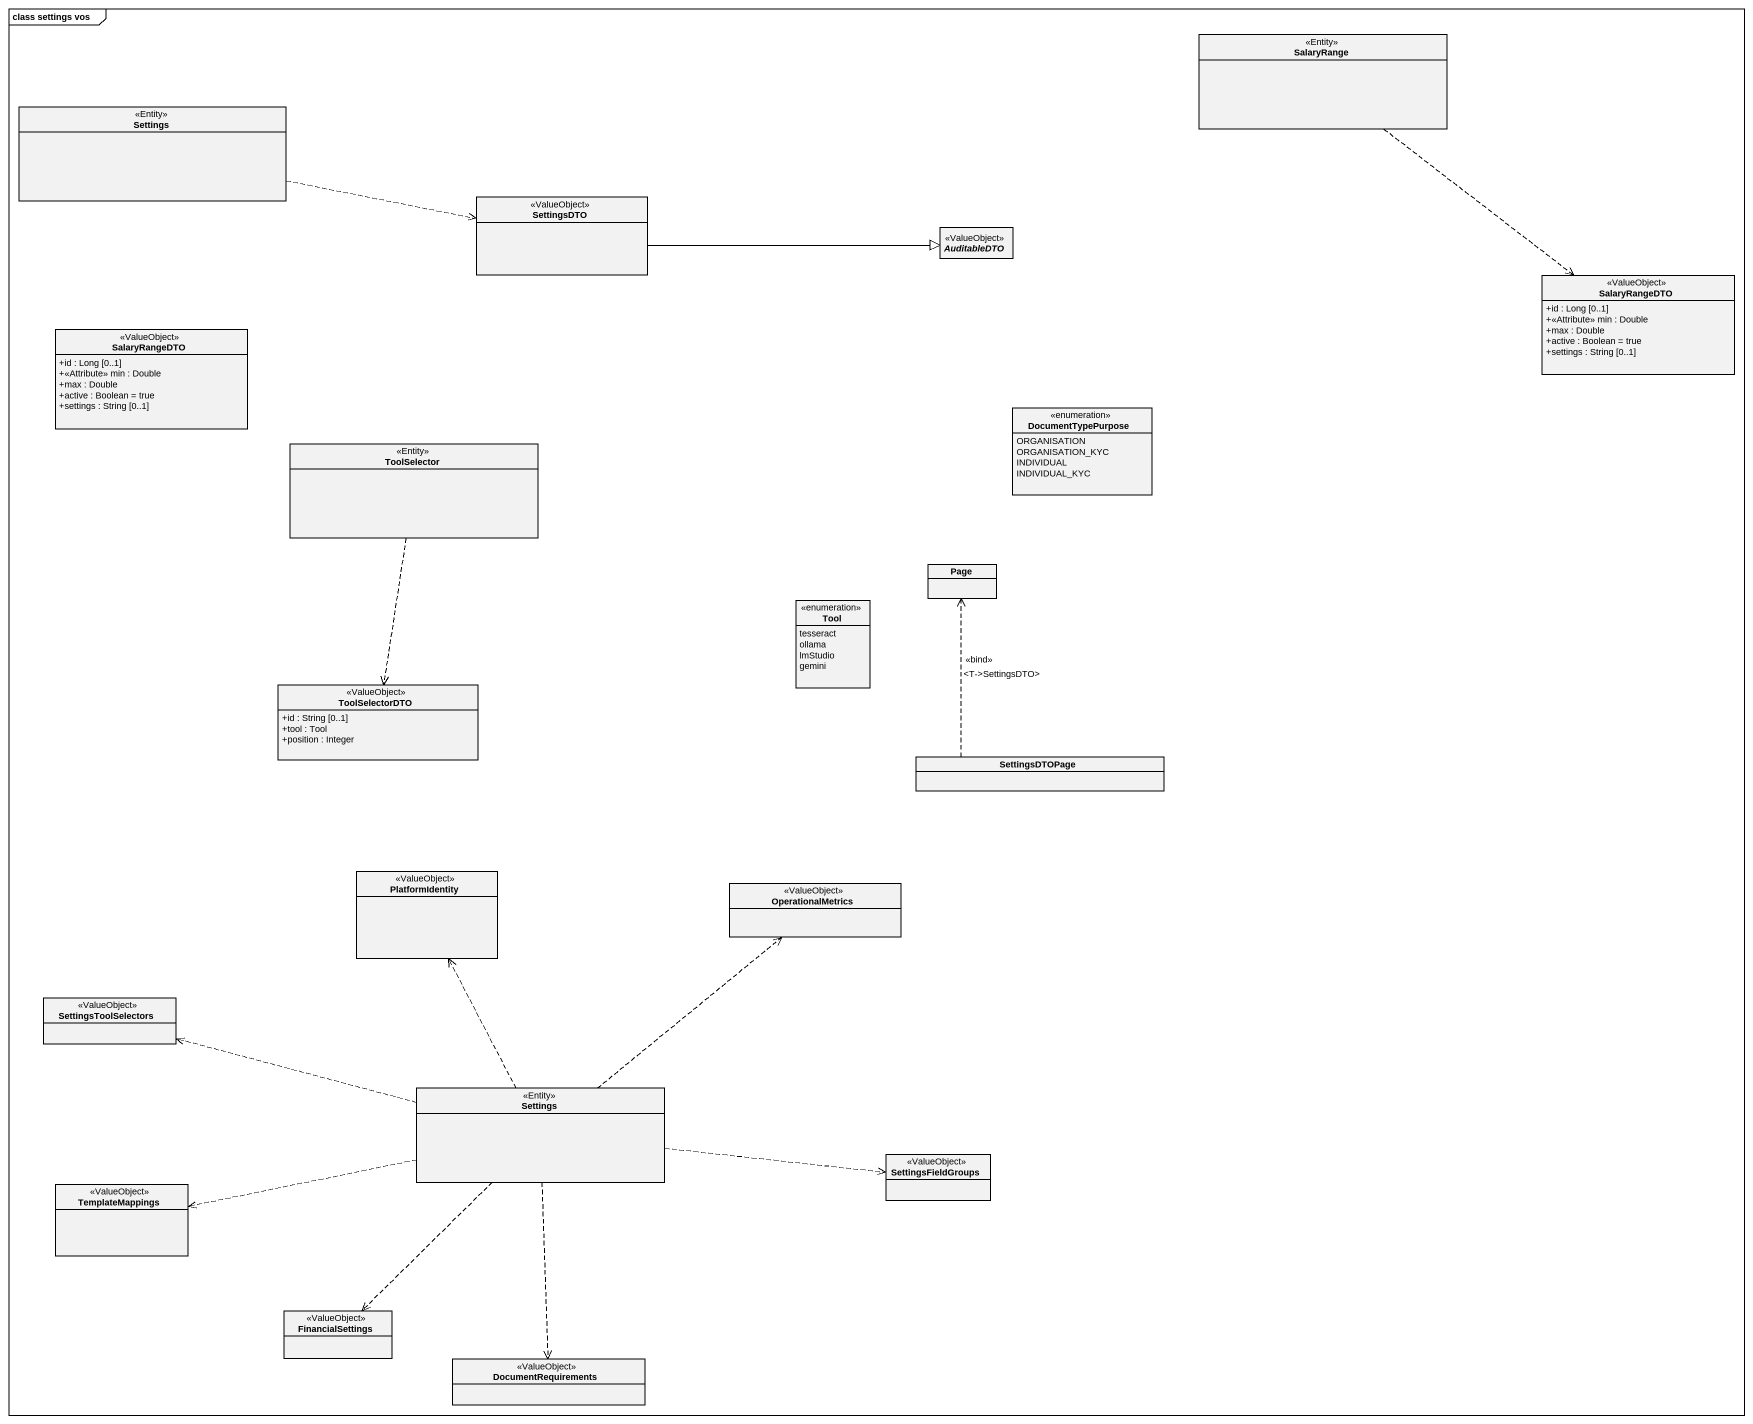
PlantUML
@startuml
mainframe class settings vos
hide circle
hide empty members
skinparam classAttributeIconSize 0
class SalaryRange <<Entity>>
class Settings <<Entity>>
class SettingsDTO <<ValueObject>>
abstract class AuditableDTO <<ValueObject>>
class SalaryRangeDTO <<ValueObject>> {
  +id : Long [0..1]
  +<<Attribute>> min : Double
  +max : Double
  +active : Boolean = true
  +settings : String [0..1]
}
class "SalaryRangeDTO" as SalaryRangeDTO_2 <<ValueObject>> {
  +id : Long [0..1]
  +<<Attribute>> min : Double
  +max : Double
  +active : Boolean = true
  +settings : String [0..1]
}
enum DocumentTypePurpose {
  ORGANISATION
  ORGANISATION_KYC
  INDIVIDUAL
  INDIVIDUAL_KYC
}
class ToolSelector <<Entity>>
class "Page" as Page_
enum Tool {
  tesseract
  ollama
  lmStudio
  gemini
}
class ToolSelectorDTO <<ValueObject>> {
  +id : String [0..1]
  +tool : Tool
  +position : Integer
}
class SettingsDTOPage
class PlatformIdentity <<ValueObject>>
class OperationalMetrics <<ValueObject>>
class SettingsToolSelectors <<ValueObject>>
class "Settings" as Settings_2 <<Entity>>
class SettingsFieldGroups <<ValueObject>>
class TemplateMappings <<ValueObject>>
class FinancialSettings <<ValueObject>>
class DocumentRequirements <<ValueObject>>
SalaryRange ..> SalaryRangeDTO
Settings .right.> SettingsDTO
SettingsDTO -right-|> AuditableDTO
ToolSelector ..> ToolSelectorDTO
SettingsDTOPage .up.> Page_ : <<bind>>\n<T->SettingsDTO>
Settings_2 .up.> PlatformIdentity
Settings_2 .up.> OperationalMetrics
Settings_2 .left.> SettingsToolSelectors
Settings_2 .right.> SettingsFieldGroups
Settings_2 .left.> TemplateMappings
Settings_2 ..> FinancialSettings
Settings_2 ..> DocumentRequirements
@enduml
